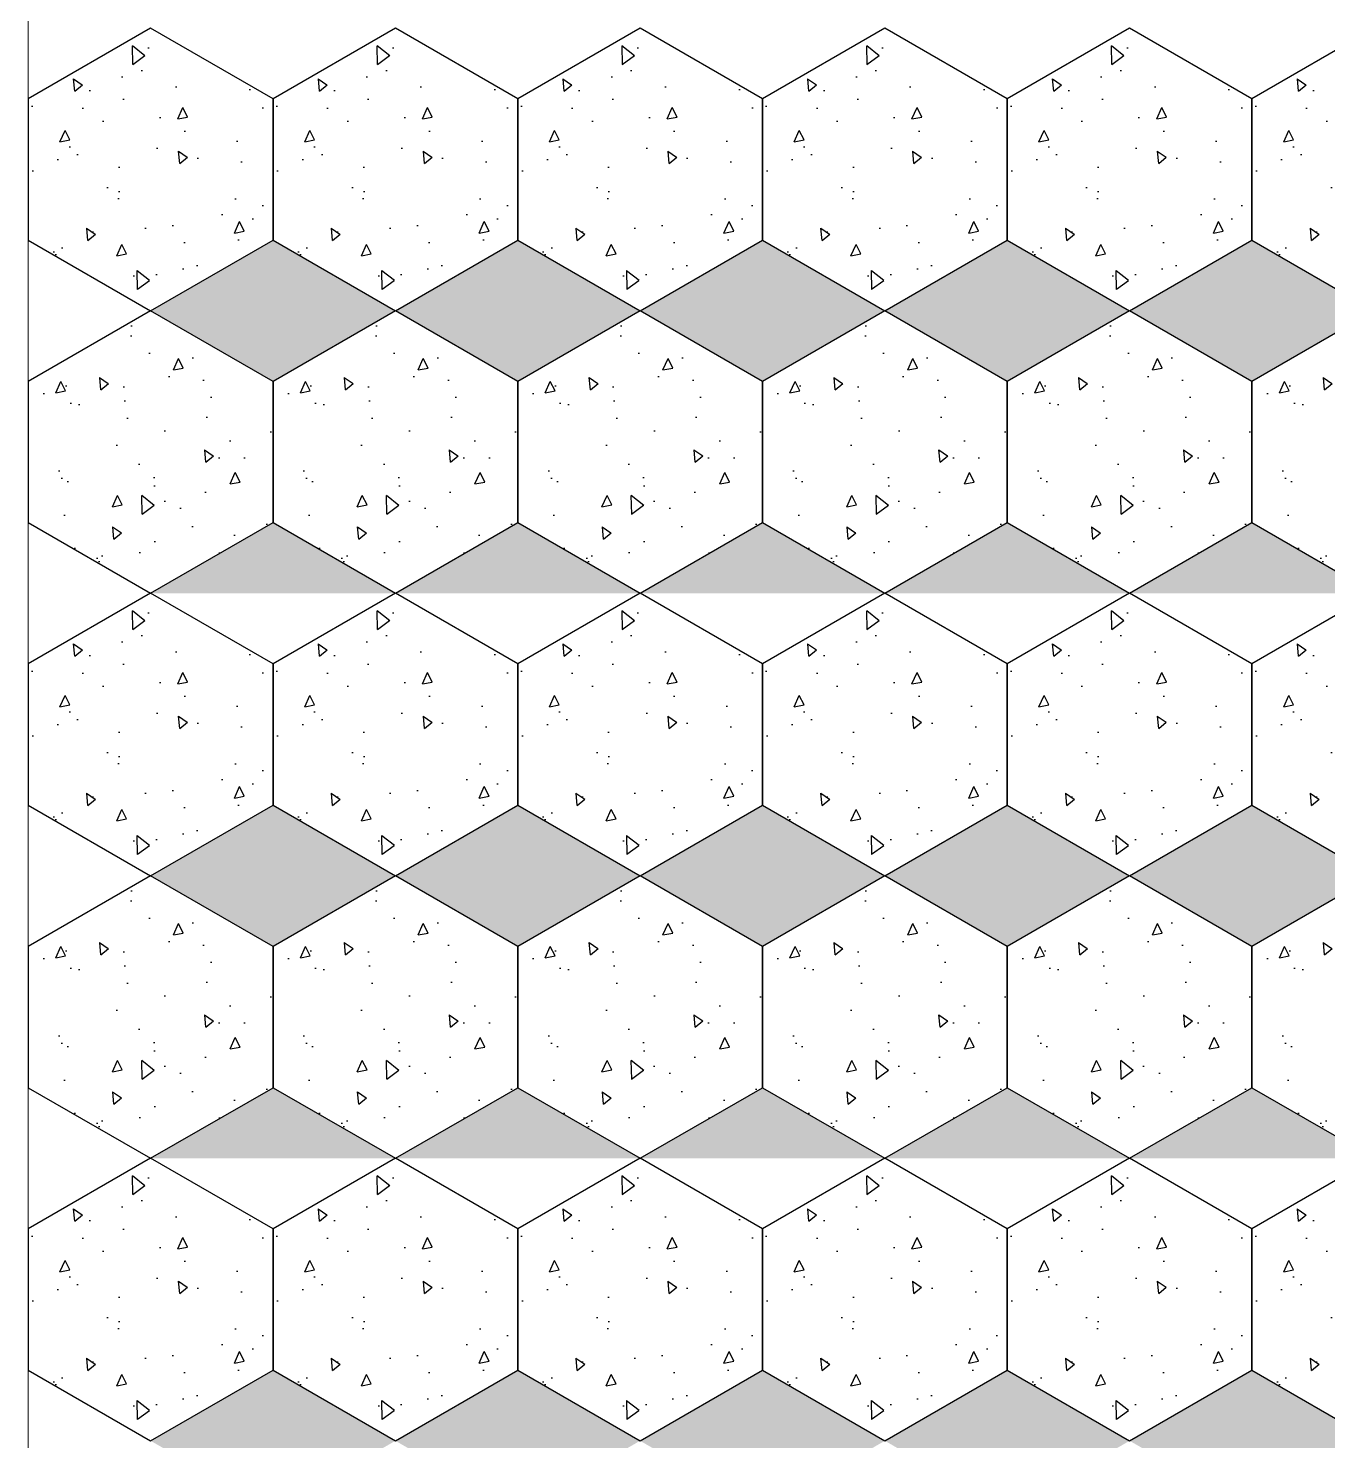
# Model space of a CAD drawing. Header units: millimetres. Extents: x 86441 to 190201, y 16532 to 98188.
# Drawn here: x 88098 to 89088, y 92026 to 93103 of the extents above; entities that cross this region are included whole.
import ezdxf

# ---------------------------------------------------------------- set-up
doc = ezdxf.new("R2010")
doc.units = ezdxf.units.MM
doc.header["$LTSCALE"] = 0.1

msp = doc.modelspace()

# ---------------------------------------------------------------- hatches: boundary and pattern name
at = {"true_color": 0xa19859, "transparency": 33554687}
h = msp.add_hatch(dxfattribs=at)
h.set_pattern_fill('AR-CONC', color=55, scale=0.5, angle=45)
h.set_pattern_definition([(95, (-186.57, 73824.57), (70.047325, 58.77669), [9.525, -104.775]), (40, (-186.57, 73824.57), (-80.00923, 55.08836), [7.62, -83.82029]), (145.45144, (-180.73, 73829.47), (-9.9619, 113.86505), [8.095, -89.04512]), (91.1842, (-204.53, 73842.53), (110.70512, 80.9767), [14.2875, -157.1625]), (141.63556, (-195.3, 73849.28), (-3.5433, 171.41338), [12.14251, -133.5678]), (36.18415, (-204.53, 73842.53), (-3.5433, 171.41338), [11.42998, -125.72987]), (66, (-191.06, 73847.024), (89.75999, 17.447575), [9.525, -104.775]), (11, (-191.06, 73847.02), (-43.26996, 86.9706), [7.62, -83.82]), (116.45145, (-183.58, 73848.48), (46.49003, 104.41817), [8.095, -89.04497]), (82.5, (-186.568, 73824.574), (-28.802735, 30.986707), [0, -82.804, 0, -85.09, 0, -84.1375]), (52.5, (-186.568, 73824.574), (-11.794864, 59.0435), [0, -48.514, 0, -80.899, 0, -32.0675]), (12.5, (-206.594, 73804.548), (49.963932, 45.913098), [0, -31.75, 0, -99.06, 0, -131.445]), (2.5, (-215.574, 73795.57), (43.381952, 61.361196), [0, -41.275, 0, -65.786, 0, -93.345])])
h.paths.add_polyline_path([(88097.6, 92726), (88190.9, 92672.1), (88284.2, 92726), (88284.2, 92833.7), (88190.9, 92887.6), (88097.6, 92833.7)])
h.paths.add_polyline_path([(88097.6, 92941.4), (88190.9, 92887.6), (88284.2, 92941.4), (88284.2, 93049.1), (88190.9, 93103), (88097.6, 93049.1)])
h = msp.add_hatch(dxfattribs=at)
h.set_pattern_fill('AR-CONC', color=55, scale=0.5, angle=45)
h.set_pattern_definition([(95, (0, 73824.57), (70.047325, 58.77669), [9.525, -104.775]), (40, (0, 73824.57), (-80.00923, 55.08836), [7.62, -83.82029]), (145.45144, (5.84, 73829.47), (-9.9619, 113.86505), [8.095, -89.04512]), (91.1842, (-17.96, 73842.53), (110.70512, 80.9767), [14.2875, -157.1625]), (141.63556, (-8.74, 73849.28), (-3.5433, 171.41338), [12.14251, -133.5678]), (36.18415, (-17.96, 73842.53), (-3.5433, 171.41338), [11.42998, -125.72987]), (66, (-4.49, 73847.024), (89.75999, 17.447575), [9.525, -104.775]), (11, (-4.49, 73847.02), (-43.26996, 86.9706), [7.62, -83.82]), (116.45145, (2.99, 73848.48), (46.49003, 104.41817), [8.095, -89.04497]), (82.5, (0, 73824.574), (-28.802735, 30.986707), [0, -82.804, 0, -85.09, 0, -84.1375]), (52.5, (0, 73824.574), (-11.794864, 59.0435), [0, -48.514, 0, -80.899, 0, -32.0675]), (12.5, (-20.026, 73804.548), (49.963932, 45.913098), [0, -31.75, 0, -99.06, 0, -131.445]), (2.5, (-29.006, 73795.57), (43.381952, 61.361196), [0, -41.275, 0, -65.786, 0, -93.345])])
h.paths.add_polyline_path([(88284.2, 92726), (88377.5, 92672.1), (88470.7, 92726), (88470.7, 92833.7), (88377.5, 92887.6), (88284.2, 92833.7)])
h.paths.add_polyline_path([(88377.5, 92887.6), (88470.7, 92941.4), (88470.7, 93049.1), (88377.5, 93103), (88284.2, 93049.1), (88284.2, 92941.4)])
h = msp.add_hatch(dxfattribs=at)
h.set_pattern_fill('AR-CONC', color=55, scale=0.5, angle=45)
h.set_pattern_definition([(95, (186.57, 73824.57), (70.047325, 58.77669), [9.525, -104.775]), (40, (186.57, 73824.57), (-80.00923, 55.08836), [7.62, -83.82029]), (145.45144, (192.405, 73829.47), (-9.9619, 113.86505), [8.095, -89.04512]), (91.1842, (168.61, 73842.53), (110.70512, 80.9767), [14.2875, -157.1625]), (141.63556, (177.83, 73849.28), (-3.5433, 171.41338), [12.14251, -133.5678]), (36.18415, (168.61, 73842.53), (-3.5433, 171.41338), [11.42998, -125.72987]), (66, (182.08, 73847.024), (89.75999, 17.447575), [9.525, -104.775]), (11, (182.08, 73847.02), (-43.26996, 86.9706), [7.62, -83.82]), (116.45145, (189.56, 73848.48), (46.49003, 104.41817), [8.095, -89.04497]), (82.5, (186.568, 73824.574), (-28.802735, 30.986707), [0, -82.804, 0, -85.09, 0, -84.1375]), (52.5, (186.568, 73824.574), (-11.794864, 59.0435), [0, -48.514, 0, -80.899, 0, -32.0675]), (12.5, (166.54, 73804.548), (49.963932, 45.913098), [0, -31.75, 0, -99.06, 0, -131.445]), (2.5, (157.56, 73795.57), (43.381952, 61.361196), [0, -41.275, 0, -65.786, 0, -93.345])])
h.paths.add_polyline_path([(88470.7, 92726), (88564, 92672.1), (88657.3, 92726), (88657.3, 92833.7), (88564, 92887.6), (88470.7, 92833.7)])
h.paths.add_polyline_path([(88470.7, 92941.4), (88564, 92887.6), (88657.3, 92941.4), (88657.3, 93049.1), (88564, 93103), (88470.7, 93049.1)])
h = msp.add_hatch(dxfattribs=at)
h.set_pattern_fill('AR-CONC', color=55, scale=0.5, angle=45)
h.set_pattern_definition([(95, (373.135, 73824.57), (70.047325, 58.77669), [9.525, -104.775]), (40, (373.135, 73824.57), (-80.00923, 55.08836), [7.62, -83.82029]), (145.45144, (378.97, 73829.47), (-9.9619, 113.86505), [8.095, -89.04512]), (91.1842, (355.17, 73842.53), (110.70512, 80.9767), [14.2875, -157.1625]), (141.63556, (364.4, 73849.28), (-3.5433, 171.41338), [12.14251, -133.5678]), (36.18415, (355.17, 73842.53), (-3.5433, 171.41338), [11.42998, -125.72987]), (66, (368.645, 73847.024), (89.75999, 17.447575), [9.525, -104.775]), (11, (368.645, 73847.02), (-43.26996, 86.9706), [7.62, -83.82]), (116.45145, (376.125, 73848.48), (46.49003, 104.41817), [8.095, -89.04497]), (82.5, (373.135, 73824.574), (-28.802735, 30.986707), [0, -82.804, 0, -85.09, 0, -84.1375]), (52.5, (373.135, 73824.574), (-11.794864, 59.0435), [0, -48.514, 0, -80.899, 0, -32.0675]), (12.5, (353.11, 73804.548), (49.963932, 45.913098), [0, -31.75, 0, -99.06, 0, -131.445]), (2.5, (344.13, 73795.57), (43.381952, 61.361196), [0, -41.275, 0, -65.786, 0, -93.345])])
h.paths.add_polyline_path([(88657.3, 92726), (88750.6, 92672.1), (88843.9, 92726), (88843.9, 92833.7), (88750.6, 92887.6), (88657.3, 92833.7)])
h.paths.add_polyline_path([(88750.6, 92887.6), (88843.9, 92941.4), (88843.9, 93049.1), (88750.6, 93103), (88657.3, 93049.1), (88657.3, 92941.4)])
h = msp.add_hatch(dxfattribs=at)
h.set_pattern_fill('AR-CONC', color=55, scale=0.5, angle=45)
h.set_pattern_definition([(95, (559.7, 73824.57), (70.047325, 58.77669), [9.525, -104.775]), (40, (559.7, 73824.57), (-80.00923, 55.08836), [7.62, -83.82029]), (145.45144, (565.54, 73829.47), (-9.9619, 113.86505), [8.095, -89.04512]), (91.1842, (541.74, 73842.53), (110.70512, 80.9767), [14.2875, -157.1625]), (141.63556, (550.97, 73849.28), (-3.5433, 171.41338), [12.14251, -133.5678]), (36.18415, (541.74, 73842.53), (-3.5433, 171.41338), [11.42998, -125.72987]), (66, (555.21, 73847.024), (89.75999, 17.447575), [9.525, -104.775]), (11, (555.21, 73847.02), (-43.26996, 86.9706), [7.62, -83.82]), (116.45145, (562.69, 73848.48), (46.49003, 104.41817), [8.095, -89.04497]), (82.5, (559.703, 73824.574), (-28.802735, 30.986707), [0, -82.804, 0, -85.09, 0, -84.1375]), (52.5, (559.703, 73824.574), (-11.794864, 59.0435), [0, -48.514, 0, -80.899, 0, -32.0675]), (12.5, (539.677, 73804.548), (49.963932, 45.913098), [0, -31.75, 0, -99.06, 0, -131.445]), (2.5, (530.696, 73795.57), (43.381952, 61.361196), [0, -41.275, 0, -65.786, 0, -93.345])])
h.paths.add_polyline_path([(88843.9, 92726), (88937.2, 92672.1), (89030.4, 92726), (89030.4, 92833.7), (88937.2, 92887.6), (88843.9, 92833.7)])
h.paths.add_polyline_path([(88843.9, 92941.4), (88937.2, 92887.6), (89030.4, 92941.4), (89030.4, 93049.1), (88937.2, 93103), (88843.9, 93049.1)])
h = msp.add_hatch(dxfattribs=at)
h.set_pattern_fill('AR-CONC', color=55, scale=0.5, angle=45)
h.set_pattern_definition([(95, (746.27, 73824.57), (70.047325, 58.77669), [9.525, -104.775]), (40, (746.27, 73824.57), (-80.00923, 55.08836), [7.62, -83.82029]), (145.45144, (752.11, 73829.47), (-9.9619, 113.86505), [8.095, -89.04512]), (91.1842, (728.31, 73842.53), (110.70512, 80.9767), [14.2875, -157.1625]), (141.63556, (737.54, 73849.28), (-3.5433, 171.41338), [12.14251, -133.5678]), (36.18415, (728.31, 73842.53), (-3.5433, 171.41338), [11.42998, -125.72987]), (66, (741.78, 73847.024), (89.75999, 17.447575), [9.525, -104.775]), (11, (741.78, 73847.02), (-43.26996, 86.9706), [7.62, -83.82]), (116.45145, (749.26, 73848.48), (46.49003, 104.41817), [8.095, -89.04497]), (82.5, (746.27, 73824.574), (-28.802735, 30.986707), [0, -82.804, 0, -85.09, 0, -84.1375]), (52.5, (746.27, 73824.574), (-11.794864, 59.0435), [0, -48.514, 0, -80.899, 0, -32.0675]), (12.5, (726.244, 73804.548), (49.963932, 45.913098), [0, -31.75, 0, -99.06, 0, -131.445]), (2.5, (717.264, 73795.57), (43.381952, 61.361196), [0, -41.275, 0, -65.786, 0, -93.345])])
h.paths.add_polyline_path([(89030.4, 92726), (89123.7, 92672.1), (89217, 92726), (89217, 92833.7), (89123.7, 92887.6), (89030.4, 92833.7)])
h.paths.add_polyline_path([(89123.7, 92887.6), (89217, 92941.4), (89217, 93049.1), (89123.7, 93103), (89030.4, 93049.1), (89030.4, 92941.4)])
at = {"true_color": 0xffffff, "transparency": 33554687}
h = msp.add_hatch(color=7, dxfattribs=at)
h.dxf.hatch_style = 1
h.set_gradient(color1=(114, 89, 52), color2=(161, 152, 89))
h.paths.add_polyline_path([(88284.2, 92941.4), (88190.9, 92887.6), (88284.2, 92833.7), (88377.5, 92887.6)])
h.paths.add_polyline_path([(88284.2, 92726), (88190.9, 92672.1), (88377.5, 92672.1)])
h = msp.add_hatch(color=7, dxfattribs=at)
h.dxf.hatch_style = 1
h.set_gradient(color1=(114, 89, 52), color2=(161, 152, 89))
h.paths.add_polyline_path([(88564, 92887.6), (88470.7, 92941.4), (88377.5, 92887.6), (88470.7, 92833.7)])
h.paths.add_polyline_path([(88470.7, 92726), (88377.5, 92672.1), (88564, 92672.1)])
h = msp.add_hatch(color=7, dxfattribs=at)
h.dxf.hatch_style = 1
h.set_gradient(color1=(114, 89, 52), color2=(161, 152, 89))
h.paths.add_polyline_path([(88657.3, 92941.4), (88564, 92887.6), (88657.3, 92833.7), (88750.6, 92887.6)])
h.paths.add_polyline_path([(88657.3, 92726), (88564, 92672.1), (88750.6, 92672.1)])
h = msp.add_hatch(color=7, dxfattribs=at)
h.dxf.hatch_style = 1
h.set_gradient(color1=(114, 89, 52), color2=(161, 152, 89))
h.paths.add_polyline_path([(88937.2, 92887.6), (88843.9, 92941.4), (88750.6, 92887.6), (88843.9, 92833.7)])
h.paths.add_polyline_path([(88843.9, 92726), (88750.6, 92672.1), (88937.2, 92672.1)])
h = msp.add_hatch(color=7, dxfattribs=at)
h.dxf.hatch_style = 1
h.set_gradient(color1=(114, 89, 52), color2=(161, 152, 89))
h.paths.add_polyline_path([(89030.4, 92941.4), (88937.2, 92887.6), (89030.4, 92833.7), (89123.7, 92887.6)])
h.paths.add_polyline_path([(89030.4, 92726), (88937.2, 92672.1), (89123.7, 92672.1)])
at = {"true_color": 0xa19859, "transparency": 33554687}
h = msp.add_hatch(dxfattribs=at)
h.set_pattern_fill('AR-CONC', color=55, scale=0.5, angle=45)
h.set_pattern_definition([(95, (-186.57, 73393.714), (70.047325, 58.77669), [9.525, -104.775]), (40, (-186.57, 73393.71), (-80.00923, 55.08836), [7.62, -83.82029]), (145.45144, (-180.73, 73398.61), (-9.9619, 113.86505), [8.095, -89.04512]), (91.1842, (-204.53, 73411.67), (110.70512, 80.9767), [14.2875, -157.1625]), (141.63556, (-195.3, 73418.42), (-3.5433, 171.41338), [12.14251, -133.5678]), (36.18415, (-204.53, 73411.67), (-3.5433, 171.41338), [11.42998, -125.72987]), (66, (-191.06, 73416.165), (89.75999, 17.447575), [9.525, -104.775]), (11, (-191.06, 73416.165), (-43.26996, 86.9706), [7.62, -83.82]), (116.45145, (-183.58, 73417.62), (46.49003, 104.41817), [8.095, -89.04497]), (82.5, (-186.568, 73393.714), (-28.802735, 30.986707), [0, -82.804, 0, -85.09, 0, -84.1375]), (52.5, (-186.568, 73393.714), (-11.794864, 59.0435), [0, -48.514, 0, -80.899, 0, -32.0675]), (12.5, (-206.594, 73373.69), (49.963932, 45.913098), [0, -31.75, 0, -99.06, 0, -131.445]), (2.5, (-215.574, 73364.71), (43.381952, 61.361196), [0, -41.275, 0, -65.786, 0, -93.345])])
h.paths.add_polyline_path([(88097.6, 92295.1), (88190.9, 92241.3), (88284.2, 92295.1), (88284.2, 92402.8), (88190.9, 92456.7), (88097.6, 92402.8)])
h.paths.add_polyline_path([(88097.6, 92510.6), (88190.9, 92456.7), (88284.2, 92510.6), (88284.2, 92618.3), (88190.9, 92672.1), (88097.6, 92618.3)])
h = msp.add_hatch(dxfattribs=at)
h.set_pattern_fill('AR-CONC', color=55, scale=0.5, angle=45)
h.set_pattern_definition([(95, (0, 73393.714), (70.047325, 58.77669), [9.525, -104.775]), (40, (0, 73393.71), (-80.00923, 55.08836), [7.62, -83.82029]), (145.45144, (5.84, 73398.61), (-9.9619, 113.86505), [8.095, -89.04512]), (91.1842, (-17.96, 73411.67), (110.70512, 80.9767), [14.2875, -157.1625]), (141.63556, (-8.74, 73418.42), (-3.5433, 171.41338), [12.14251, -133.5678]), (36.18415, (-17.96, 73411.67), (-3.5433, 171.41338), [11.42998, -125.72987]), (66, (-4.49, 73416.165), (89.75999, 17.447575), [9.525, -104.775]), (11, (-4.49, 73416.165), (-43.26996, 86.9706), [7.62, -83.82]), (116.45145, (2.99, 73417.62), (46.49003, 104.41817), [8.095, -89.04497]), (82.5, (0, 73393.714), (-28.802735, 30.986707), [0, -82.804, 0, -85.09, 0, -84.1375]), (52.5, (0, 73393.714), (-11.794864, 59.0435), [0, -48.514, 0, -80.899, 0, -32.0675]), (12.5, (-20.026, 73373.69), (49.963932, 45.913098), [0, -31.75, 0, -99.06, 0, -131.445]), (2.5, (-29.006, 73364.71), (43.381952, 61.361196), [0, -41.275, 0, -65.786, 0, -93.345])])
h.paths.add_polyline_path([(88284.2, 92295.1), (88377.5, 92241.3), (88470.7, 92295.1), (88470.7, 92402.8), (88377.5, 92456.7), (88284.2, 92402.8)])
h.paths.add_polyline_path([(88284.2, 92510.6), (88377.5, 92456.7), (88470.7, 92510.6), (88470.7, 92618.3), (88377.5, 92672.1), (88284.2, 92618.3)])
h = msp.add_hatch(dxfattribs=at)
h.set_pattern_fill('AR-CONC', color=55, scale=0.5, angle=45)
h.set_pattern_definition([(95, (186.57, 73393.714), (70.047325, 58.77669), [9.525, -104.775]), (40, (186.57, 73393.71), (-80.00923, 55.08836), [7.62, -83.82029]), (145.45144, (192.405, 73398.61), (-9.9619, 113.86505), [8.095, -89.04512]), (91.1842, (168.61, 73411.67), (110.70512, 80.9767), [14.2875, -157.1625]), (141.63556, (177.83, 73418.42), (-3.5433, 171.41338), [12.14251, -133.5678]), (36.18415, (168.61, 73411.67), (-3.5433, 171.41338), [11.42998, -125.72987]), (66, (182.08, 73416.165), (89.75999, 17.447575), [9.525, -104.775]), (11, (182.08, 73416.165), (-43.26996, 86.9706), [7.62, -83.82]), (116.45145, (189.56, 73417.62), (46.49003, 104.41817), [8.095, -89.04497]), (82.5, (186.568, 73393.714), (-28.802735, 30.986707), [0, -82.804, 0, -85.09, 0, -84.1375]), (52.5, (186.568, 73393.714), (-11.794864, 59.0435), [0, -48.514, 0, -80.899, 0, -32.0675]), (12.5, (166.54, 73373.69), (49.963932, 45.913098), [0, -31.75, 0, -99.06, 0, -131.445]), (2.5, (157.56, 73364.71), (43.381952, 61.361196), [0, -41.275, 0, -65.786, 0, -93.345])])
h.paths.add_polyline_path([(88470.7, 92295.1), (88564, 92241.3), (88657.3, 92295.1), (88657.3, 92402.8), (88564, 92456.7), (88470.7, 92402.8)])
h.paths.add_polyline_path([(88470.7, 92510.6), (88564, 92456.7), (88657.3, 92510.6), (88657.3, 92618.3), (88564, 92672.1), (88470.7, 92618.3)])
h = msp.add_hatch(dxfattribs=at)
h.set_pattern_fill('AR-CONC', color=55, scale=0.5, angle=45)
h.set_pattern_definition([(95, (373.135, 73393.714), (70.047325, 58.77669), [9.525, -104.775]), (40, (373.135, 73393.71), (-80.00923, 55.08836), [7.62, -83.82029]), (145.45144, (378.97, 73398.61), (-9.9619, 113.86505), [8.095, -89.04512]), (91.1842, (355.17, 73411.67), (110.70512, 80.9767), [14.2875, -157.1625]), (141.63556, (364.4, 73418.42), (-3.5433, 171.41338), [12.14251, -133.5678]), (36.18415, (355.17, 73411.67), (-3.5433, 171.41338), [11.42998, -125.72987]), (66, (368.645, 73416.165), (89.75999, 17.447575), [9.525, -104.775]), (11, (368.645, 73416.165), (-43.26996, 86.9706), [7.62, -83.82]), (116.45145, (376.125, 73417.62), (46.49003, 104.41817), [8.095, -89.04497]), (82.5, (373.135, 73393.714), (-28.802735, 30.986707), [0, -82.804, 0, -85.09, 0, -84.1375]), (52.5, (373.135, 73393.714), (-11.794864, 59.0435), [0, -48.514, 0, -80.899, 0, -32.0675]), (12.5, (353.11, 73373.69), (49.963932, 45.913098), [0, -31.75, 0, -99.06, 0, -131.445]), (2.5, (344.13, 73364.71), (43.381952, 61.361196), [0, -41.275, 0, -65.786, 0, -93.345])])
h.paths.add_polyline_path([(88657.3, 92295.1), (88750.6, 92241.3), (88843.9, 92295.1), (88843.9, 92402.8), (88750.6, 92456.7), (88657.3, 92402.8)])
h.paths.add_polyline_path([(88657.3, 92510.6), (88750.6, 92456.7), (88843.9, 92510.6), (88843.9, 92618.3), (88750.6, 92672.1), (88657.3, 92618.3)])
h = msp.add_hatch(dxfattribs=at)
h.set_pattern_fill('AR-CONC', color=55, scale=0.5, angle=45)
h.set_pattern_definition([(95, (559.7, 73393.714), (70.047325, 58.77669), [9.525, -104.775]), (40, (559.7, 73393.71), (-80.00923, 55.08836), [7.62, -83.82029]), (145.45144, (565.54, 73398.61), (-9.9619, 113.86505), [8.095, -89.04512]), (91.1842, (541.74, 73411.67), (110.70512, 80.9767), [14.2875, -157.1625]), (141.63556, (550.97, 73418.42), (-3.5433, 171.41338), [12.14251, -133.5678]), (36.18415, (541.74, 73411.67), (-3.5433, 171.41338), [11.42998, -125.72987]), (66, (555.21, 73416.165), (89.75999, 17.447575), [9.525, -104.775]), (11, (555.21, 73416.165), (-43.26996, 86.9706), [7.62, -83.82]), (116.45145, (562.69, 73417.62), (46.49003, 104.41817), [8.095, -89.04497]), (82.5, (559.703, 73393.714), (-28.802735, 30.986707), [0, -82.804, 0, -85.09, 0, -84.1375]), (52.5, (559.703, 73393.714), (-11.794864, 59.0435), [0, -48.514, 0, -80.899, 0, -32.0675]), (12.5, (539.677, 73373.69), (49.963932, 45.913098), [0, -31.75, 0, -99.06, 0, -131.445]), (2.5, (530.696, 73364.71), (43.381952, 61.361196), [0, -41.275, 0, -65.786, 0, -93.345])])
h.paths.add_polyline_path([(88843.9, 92295.1), (88937.2, 92241.3), (89030.4, 92295.1), (89030.4, 92402.8), (88937.2, 92456.7), (88843.9, 92402.8)])
h.paths.add_polyline_path([(88843.9, 92510.6), (88937.2, 92456.7), (89030.4, 92510.6), (89030.4, 92618.3), (88937.2, 92672.1), (88843.9, 92618.3)])
h = msp.add_hatch(dxfattribs=at)
h.set_pattern_fill('AR-CONC', color=55, scale=0.5, angle=45)
h.set_pattern_definition([(95, (746.27, 73393.714), (70.047325, 58.77669), [9.525, -104.775]), (40, (746.27, 73393.71), (-80.00923, 55.08836), [7.62, -83.82029]), (145.45144, (752.11, 73398.61), (-9.9619, 113.86505), [8.095, -89.04512]), (91.1842, (728.31, 73411.67), (110.70512, 80.9767), [14.2875, -157.1625]), (141.63556, (737.54, 73418.42), (-3.5433, 171.41338), [12.14251, -133.5678]), (36.18415, (728.31, 73411.67), (-3.5433, 171.41338), [11.42998, -125.72987]), (66, (741.78, 73416.165), (89.75999, 17.447575), [9.525, -104.775]), (11, (741.78, 73416.165), (-43.26996, 86.9706), [7.62, -83.82]), (116.45145, (749.26, 73417.62), (46.49003, 104.41817), [8.095, -89.04497]), (82.5, (746.27, 73393.714), (-28.802735, 30.986707), [0, -82.804, 0, -85.09, 0, -84.1375]), (52.5, (746.27, 73393.714), (-11.794864, 59.0435), [0, -48.514, 0, -80.899, 0, -32.0675]), (12.5, (726.244, 73373.69), (49.963932, 45.913098), [0, -31.75, 0, -99.06, 0, -131.445]), (2.5, (717.264, 73364.71), (43.381952, 61.361196), [0, -41.275, 0, -65.786, 0, -93.345])])
h.paths.add_polyline_path([(89030.4, 92295.1), (89123.7, 92241.3), (89217, 92295.1), (89217, 92402.8), (89123.7, 92456.7), (89030.4, 92402.8)])
h.paths.add_polyline_path([(89030.4, 92510.6), (89123.7, 92456.7), (89217, 92510.6), (89217, 92618.3), (89123.7, 92672.1), (89030.4, 92618.3)])
at = {"true_color": 0xffffff, "transparency": 33554687}
h = msp.add_hatch(color=7, dxfattribs=at)
h.dxf.hatch_style = 1
h.set_gradient(color1=(114, 89, 52), color2=(161, 152, 89))
h.paths.add_polyline_path([(88284.2, 92510.6), (88190.9, 92456.7), (88284.2, 92402.8), (88377.5, 92456.7)])
h.paths.add_polyline_path([(88284.2, 92295.1), (88190.9, 92241.3), (88377.5, 92241.3)])
h = msp.add_hatch(color=7, dxfattribs=at)
h.dxf.hatch_style = 1
h.set_gradient(color1=(114, 89, 52), color2=(161, 152, 89))
h.paths.add_polyline_path([(88564, 92456.7), (88470.7, 92510.6), (88377.5, 92456.7), (88470.7, 92402.8)])
h.paths.add_polyline_path([(88470.7, 92295.1), (88377.5, 92241.3), (88564, 92241.3)])
h = msp.add_hatch(color=7, dxfattribs=at)
h.dxf.hatch_style = 1
h.set_gradient(color1=(114, 89, 52), color2=(161, 152, 89))
h.paths.add_polyline_path([(88657.3, 92510.6), (88564, 92456.7), (88657.3, 92402.8), (88750.6, 92456.7)])
h.paths.add_polyline_path([(88657.3, 92295.1), (88564, 92241.3), (88750.6, 92241.3)])
h = msp.add_hatch(color=7, dxfattribs=at)
h.dxf.hatch_style = 1
h.set_gradient(color1=(114, 89, 52), color2=(161, 152, 89))
h.paths.add_polyline_path([(88937.2, 92456.7), (88843.9, 92510.6), (88750.6, 92456.7), (88843.9, 92402.8)])
h.paths.add_polyline_path([(88843.9, 92295.1), (88750.6, 92241.3), (88937.2, 92241.3)])
h = msp.add_hatch(color=7, dxfattribs=at)
h.dxf.hatch_style = 1
h.set_gradient(color1=(114, 89, 52), color2=(161, 152, 89))
h.paths.add_polyline_path([(89030.4, 92510.6), (88937.2, 92456.7), (89030.4, 92402.8), (89123.7, 92456.7)])
h.paths.add_polyline_path([(89030.4, 92295.1), (88937.2, 92241.3), (89123.7, 92241.3)])
at = {"true_color": 0xa19859, "transparency": 33554687}
h = msp.add_hatch(dxfattribs=at)
h.set_pattern_fill('AR-CONC', color=55, scale=0.5, angle=45)
h.set_pattern_definition([(95, (-186.57, 72962.855), (70.047325, 58.77669), [9.525, -104.775]), (40, (-186.57, 72962.855), (-80.00923, 55.08836), [7.62, -83.82029]), (145.45144, (-180.73, 72967.75), (-9.9619, 113.86505), [8.095, -89.04512]), (91.1842, (-204.53, 72980.82), (110.70512, 80.9767), [14.2875, -157.1625]), (141.63556, (-195.3, 72987.56), (-3.5433, 171.41338), [12.14251, -133.5678]), (36.18415, (-204.53, 72980.82), (-3.5433, 171.41338), [11.42998, -125.72987]), (66, (-191.06, 72985.306), (89.75999, 17.447575), [9.525, -104.775]), (11, (-191.06, 72985.31), (-43.26996, 86.9706), [7.62, -83.82]), (116.45145, (-183.58, 72986.76), (46.49003, 104.41817), [8.095, -89.04497]), (82.5, (-186.568, 72962.855), (-28.802735, 30.986707), [0, -82.804, 0, -85.09, 0, -84.1375]), (52.5, (-186.568, 72962.855), (-11.794864, 59.0435), [0, -48.514, 0, -80.899, 0, -32.0675]), (12.5, (-206.594, 72942.83), (49.963932, 45.913098), [0, -31.75, 0, -99.06, 0, -131.445]), (2.5, (-215.574, 72933.85), (43.381952, 61.361196), [0, -41.275, 0, -65.786, 0, -93.345])])
h.paths.add_polyline_path([(88097.6, 91864.3), (88190.9, 91810.4), (88284.2, 91864.3), (88284.2, 91972), (88190.9, 92025.8), (88097.6, 91972)])
h.paths.add_polyline_path([(88097.6, 92079.7), (88190.9, 92025.8), (88284.2, 92079.7), (88284.2, 92187.4), (88190.9, 92241.3), (88097.6, 92187.4)])
h = msp.add_hatch(dxfattribs=at)
h.set_pattern_fill('AR-CONC', color=55, scale=0.5, angle=45)
h.set_pattern_definition([(95, (0, 72962.855), (70.047325, 58.77669), [9.525, -104.775]), (40, (0, 72962.855), (-80.00923, 55.08836), [7.62, -83.82029]), (145.45144, (5.84, 72967.75), (-9.9619, 113.86505), [8.095, -89.04512]), (91.1842, (-17.96, 72980.82), (110.70512, 80.9767), [14.2875, -157.1625]), (141.63556, (-8.74, 72987.56), (-3.5433, 171.41338), [12.14251, -133.5678]), (36.18415, (-17.96, 72980.82), (-3.5433, 171.41338), [11.42998, -125.72987]), (66, (-4.49, 72985.306), (89.75999, 17.447575), [9.525, -104.775]), (11, (-4.49, 72985.31), (-43.26996, 86.9706), [7.62, -83.82]), (116.45145, (2.99, 72986.76), (46.49003, 104.41817), [8.095, -89.04497]), (82.5, (0, 72962.855), (-28.802735, 30.986707), [0, -82.804, 0, -85.09, 0, -84.1375]), (52.5, (0, 72962.855), (-11.794864, 59.0435), [0, -48.514, 0, -80.899, 0, -32.0675]), (12.5, (-20.026, 72942.83), (49.963932, 45.913098), [0, -31.75, 0, -99.06, 0, -131.445]), (2.5, (-29.006, 72933.85), (43.381952, 61.361196), [0, -41.275, 0, -65.786, 0, -93.345])])
h.paths.add_polyline_path([(88284.2, 91864.3), (88377.5, 91810.4), (88470.7, 91864.3), (88470.7, 91972), (88377.5, 92025.8), (88284.2, 91972)])
h.paths.add_polyline_path([(88284.2, 92079.7), (88377.5, 92025.8), (88470.7, 92079.7), (88470.7, 92187.4), (88377.5, 92241.3), (88284.2, 92187.4)])
h = msp.add_hatch(dxfattribs=at)
h.set_pattern_fill('AR-CONC', color=55, scale=0.5, angle=45)
h.set_pattern_definition([(95, (186.57, 72962.855), (70.047325, 58.77669), [9.525, -104.775]), (40, (186.57, 72962.855), (-80.00923, 55.08836), [7.62, -83.82029]), (145.45144, (192.405, 72967.75), (-9.9619, 113.86505), [8.095, -89.04512]), (91.1842, (168.61, 72980.82), (110.70512, 80.9767), [14.2875, -157.1625]), (141.63556, (177.83, 72987.56), (-3.5433, 171.41338), [12.14251, -133.5678]), (36.18415, (168.61, 72980.82), (-3.5433, 171.41338), [11.42998, -125.72987]), (66, (182.08, 72985.306), (89.75999, 17.447575), [9.525, -104.775]), (11, (182.08, 72985.31), (-43.26996, 86.9706), [7.62, -83.82]), (116.45145, (189.56, 72986.76), (46.49003, 104.41817), [8.095, -89.04497]), (82.5, (186.568, 72962.855), (-28.802735, 30.986707), [0, -82.804, 0, -85.09, 0, -84.1375]), (52.5, (186.568, 72962.855), (-11.794864, 59.0435), [0, -48.514, 0, -80.899, 0, -32.0675]), (12.5, (166.54, 72942.83), (49.963932, 45.913098), [0, -31.75, 0, -99.06, 0, -131.445]), (2.5, (157.56, 72933.85), (43.381952, 61.361196), [0, -41.275, 0, -65.786, 0, -93.345])])
h.paths.add_polyline_path([(88470.7, 91864.3), (88564, 91810.4), (88657.3, 91864.3), (88657.3, 91972), (88564, 92025.8), (88470.7, 91972)])
h.paths.add_polyline_path([(88470.7, 92079.7), (88564, 92025.8), (88657.3, 92079.7), (88657.3, 92187.4), (88564, 92241.3), (88470.7, 92187.4)])
h = msp.add_hatch(dxfattribs=at)
h.set_pattern_fill('AR-CONC', color=55, scale=0.5, angle=45)
h.set_pattern_definition([(95, (373.135, 72962.855), (70.047325, 58.77669), [9.525, -104.775]), (40, (373.135, 72962.855), (-80.00923, 55.08836), [7.62, -83.82029]), (145.45144, (378.97, 72967.75), (-9.9619, 113.86505), [8.095, -89.04512]), (91.1842, (355.17, 72980.82), (110.70512, 80.9767), [14.2875, -157.1625]), (141.63556, (364.4, 72987.56), (-3.5433, 171.41338), [12.14251, -133.5678]), (36.18415, (355.17, 72980.82), (-3.5433, 171.41338), [11.42998, -125.72987]), (66, (368.645, 72985.306), (89.75999, 17.447575), [9.525, -104.775]), (11, (368.645, 72985.31), (-43.26996, 86.9706), [7.62, -83.82]), (116.45145, (376.125, 72986.76), (46.49003, 104.41817), [8.095, -89.04497]), (82.5, (373.135, 72962.855), (-28.802735, 30.986707), [0, -82.804, 0, -85.09, 0, -84.1375]), (52.5, (373.135, 72962.855), (-11.794864, 59.0435), [0, -48.514, 0, -80.899, 0, -32.0675]), (12.5, (353.11, 72942.83), (49.963932, 45.913098), [0, -31.75, 0, -99.06, 0, -131.445]), (2.5, (344.13, 72933.85), (43.381952, 61.361196), [0, -41.275, 0, -65.786, 0, -93.345])])
h.paths.add_polyline_path([(88657.3, 91864.3), (88750.6, 91810.4), (88843.9, 91864.3), (88843.9, 91972), (88750.6, 92025.8), (88657.3, 91972)])
h.paths.add_polyline_path([(88657.3, 92079.7), (88750.6, 92025.8), (88843.9, 92079.7), (88843.9, 92187.4), (88750.6, 92241.3), (88657.3, 92187.4)])
h = msp.add_hatch(dxfattribs=at)
h.set_pattern_fill('AR-CONC', color=55, scale=0.5, angle=45)
h.set_pattern_definition([(95, (559.7, 72962.855), (70.047325, 58.77669), [9.525, -104.775]), (40, (559.7, 72962.855), (-80.00923, 55.08836), [7.62, -83.82029]), (145.45144, (565.54, 72967.75), (-9.9619, 113.86505), [8.095, -89.04512]), (91.1842, (541.74, 72980.82), (110.70512, 80.9767), [14.2875, -157.1625]), (141.63556, (550.97, 72987.56), (-3.5433, 171.41338), [12.14251, -133.5678]), (36.18415, (541.74, 72980.82), (-3.5433, 171.41338), [11.42998, -125.72987]), (66, (555.21, 72985.306), (89.75999, 17.447575), [9.525, -104.775]), (11, (555.21, 72985.31), (-43.26996, 86.9706), [7.62, -83.82]), (116.45145, (562.69, 72986.76), (46.49003, 104.41817), [8.095, -89.04497]), (82.5, (559.703, 72962.855), (-28.802735, 30.986707), [0, -82.804, 0, -85.09, 0, -84.1375]), (52.5, (559.703, 72962.855), (-11.794864, 59.0435), [0, -48.514, 0, -80.899, 0, -32.0675]), (12.5, (539.677, 72942.83), (49.963932, 45.913098), [0, -31.75, 0, -99.06, 0, -131.445]), (2.5, (530.696, 72933.85), (43.381952, 61.361196), [0, -41.275, 0, -65.786, 0, -93.345])])
h.paths.add_polyline_path([(88843.9, 91864.3), (88937.2, 91810.4), (89030.4, 91864.3), (89030.4, 91972), (88937.2, 92025.8), (88843.9, 91972)])
h.paths.add_polyline_path([(88843.9, 92079.7), (88937.2, 92025.8), (89030.4, 92079.7), (89030.4, 92187.4), (88937.2, 92241.3), (88843.9, 92187.4)])
h = msp.add_hatch(dxfattribs=at)
h.set_pattern_fill('AR-CONC', color=55, scale=0.5, angle=45)
h.set_pattern_definition([(95, (746.27, 72962.855), (70.047325, 58.77669), [9.525, -104.775]), (40, (746.27, 72962.855), (-80.00923, 55.08836), [7.62, -83.82029]), (145.45144, (752.11, 72967.75), (-9.9619, 113.86505), [8.095, -89.04512]), (91.1842, (728.31, 72980.82), (110.70512, 80.9767), [14.2875, -157.1625]), (141.63556, (737.54, 72987.56), (-3.5433, 171.41338), [12.14251, -133.5678]), (36.18415, (728.31, 72980.82), (-3.5433, 171.41338), [11.42998, -125.72987]), (66, (741.78, 72985.306), (89.75999, 17.447575), [9.525, -104.775]), (11, (741.78, 72985.31), (-43.26996, 86.9706), [7.62, -83.82]), (116.45145, (749.26, 72986.76), (46.49003, 104.41817), [8.095, -89.04497]), (82.5, (746.27, 72962.855), (-28.802735, 30.986707), [0, -82.804, 0, -85.09, 0, -84.1375]), (52.5, (746.27, 72962.855), (-11.794864, 59.0435), [0, -48.514, 0, -80.899, 0, -32.0675]), (12.5, (726.244, 72942.83), (49.963932, 45.913098), [0, -31.75, 0, -99.06, 0, -131.445]), (2.5, (717.264, 72933.85), (43.381952, 61.361196), [0, -41.275, 0, -65.786, 0, -93.345])])
h.paths.add_polyline_path([(89030.4, 91864.3), (89123.7, 91810.4), (89217, 91864.3), (89217, 91972), (89123.7, 92025.8), (89030.4, 91972)])
h.paths.add_polyline_path([(89030.4, 92079.7), (89123.7, 92025.8), (89217, 92079.7), (89217, 92187.4), (89123.7, 92241.3), (89030.4, 92187.4)])
at = {"true_color": 0xffffff, "transparency": 33554687}
h = msp.add_hatch(color=7, dxfattribs=at)
h.dxf.hatch_style = 1
h.set_gradient(color1=(114, 89, 52), color2=(161, 152, 89))
h.paths.add_polyline_path([(88284.2, 92079.7), (88190.9, 92025.8), (88284.2, 91972), (88377.5, 92025.8)])
h.paths.add_polyline_path([(88284.2, 91864.3), (88190.9, 91810.4), (88377.5, 91810.4)])
h = msp.add_hatch(color=7, dxfattribs=at)
h.dxf.hatch_style = 1
h.set_gradient(color1=(114, 89, 52), color2=(161, 152, 89))
h.paths.add_polyline_path([(88564, 92025.8), (88470.7, 92079.7), (88377.5, 92025.8), (88470.7, 91972)])
h.paths.add_polyline_path([(88470.7, 91864.3), (88377.5, 91810.4), (88564, 91810.4)])
h = msp.add_hatch(color=7, dxfattribs=at)
h.dxf.hatch_style = 1
h.set_gradient(color1=(114, 89, 52), color2=(161, 152, 89))
h.paths.add_polyline_path([(88657.3, 92079.7), (88564, 92025.8), (88657.3, 91972), (88750.6, 92025.8)])
h.paths.add_polyline_path([(88657.3, 91864.3), (88564, 91810.4), (88750.6, 91810.4)])
h = msp.add_hatch(color=7, dxfattribs=at)
h.dxf.hatch_style = 1
h.set_gradient(color1=(114, 89, 52), color2=(161, 152, 89))
h.paths.add_polyline_path([(88937.2, 92025.8), (88843.9, 92079.7), (88750.6, 92025.8), (88843.9, 91972)])
h.paths.add_polyline_path([(88843.9, 91864.3), (88750.6, 91810.4), (88937.2, 91810.4)])
h = msp.add_hatch(color=7, dxfattribs=at)
h.dxf.hatch_style = 1
h.set_gradient(color1=(114, 89, 52), color2=(161, 152, 89))
h.paths.add_polyline_path([(89030.4, 92079.7), (88937.2, 92025.8), (89030.4, 91972), (89123.7, 92025.8)])
h.paths.add_polyline_path([(89030.4, 91864.3), (88937.2, 91810.4), (89123.7, 91810.4)])

# ---------------------------------------------------------------- linework, layer by layer
at = {"color": 4, "lineweight": 18, "transparency": 33554687}
msp.add_line((88097.6, 96314.6), (88097.6, 91379.6), dxfattribs=at)
at = {"color": 7, "true_color": 0xffffff, "transparency": 33554687}
for points in [[(88190.9, 93103), (88097.6, 93049.1), (88097.6, 92941.4), (88190.9, 92887.6), (88284.2, 92941.4), (88284.2, 93049.1), (88190.9, 93103)], [(88190.9, 93103), (88097.6, 93049.1), (88097.6, 92941.4), (88190.9, 92887.6), (88284.2, 92941.4), (88284.2, 93049.1), (88190.9, 93103)], [(88377.5, 93103), (88284.2, 93049.1), (88284.2, 92941.4), (88377.5, 92887.6), (88470.7, 92941.4), (88470.7, 93049.1), (88377.5, 93103)], [(88377.5, 93103), (88284.2, 93049.1), (88284.2, 92941.4), (88377.5, 92887.6), (88470.7, 92941.4), (88470.7, 93049.1), (88377.5, 93103)], [(88564, 93103), (88470.7, 93049.1), (88470.7, 92941.4), (88564, 92887.6), (88657.3, 92941.4), (88657.3, 93049.1), (88564, 93103)], [(88564, 93103), (88470.7, 93049.1), (88470.7, 92941.4), (88564, 92887.6), (88657.3, 92941.4), (88657.3, 93049.1), (88564, 93103)], [(88750.6, 93103), (88657.3, 93049.1), (88657.3, 92941.4), (88750.6, 92887.6), (88843.9, 92941.4), (88843.9, 93049.1), (88750.6, 93103)], [(88750.6, 93103), (88657.3, 93049.1), (88657.3, 92941.4), (88750.6, 92887.6), (88843.9, 92941.4), (88843.9, 93049.1), (88750.6, 93103)], [(88937.2, 93103), (88843.9, 93049.1), (88843.9, 92941.4), (88937.2, 92887.6), (89030.4, 92941.4), (89030.4, 93049.1), (88937.2, 93103)], [(88937.2, 93103), (88843.9, 93049.1), (88843.9, 92941.4), (88937.2, 92887.6), (89030.4, 92941.4), (89030.4, 93049.1), (88937.2, 93103)], [(89123.7, 93103), (89030.4, 93049.1), (89030.4, 92941.4), (89123.7, 92887.6), (89217, 92941.4), (89217, 93049.1), (89123.7, 93103)], [(89123.7, 93103), (89030.4, 93049.1), (89030.4, 92941.4), (89123.7, 92887.6), (89217, 92941.4), (89217, 93049.1), (89123.7, 93103)], [(88190.9, 92887.6), (88097.6, 92833.7), (88097.6, 92726), (88190.9, 92672.1), (88284.2, 92726), (88284.2, 92833.7), (88190.9, 92887.6)], [(88190.9, 92887.6), (88097.6, 92833.7), (88097.6, 92726), (88190.9, 92672.1), (88284.2, 92726), (88284.2, 92833.7), (88190.9, 92887.6)], [(88377.5, 92887.6), (88284.2, 92833.7), (88284.2, 92726), (88377.5, 92672.1), (88470.7, 92726), (88470.7, 92833.7), (88377.5, 92887.6)], [(88377.5, 92887.6), (88284.2, 92833.7), (88284.2, 92726), (88377.5, 92672.1), (88470.7, 92726), (88470.7, 92833.7), (88377.5, 92887.6)], [(88564, 92887.6), (88470.7, 92833.7), (88470.7, 92726), (88564, 92672.1), (88657.3, 92726), (88657.3, 92833.7), (88564, 92887.6)], [(88564, 92887.6), (88470.7, 92833.7), (88470.7, 92726), (88564, 92672.1), (88657.3, 92726), (88657.3, 92833.7), (88564, 92887.6)], [(88750.6, 92887.6), (88657.3, 92833.7), (88657.3, 92726), (88750.6, 92672.1), (88843.9, 92726), (88843.9, 92833.7), (88750.6, 92887.6)], [(88750.6, 92887.6), (88657.3, 92833.7), (88657.3, 92726), (88750.6, 92672.1), (88843.9, 92726), (88843.9, 92833.7), (88750.6, 92887.6)], [(88937.2, 92887.6), (88843.9, 92833.7), (88843.9, 92726), (88937.2, 92672.1), (89030.4, 92726), (89030.4, 92833.7), (88937.2, 92887.6)], [(88937.2, 92887.6), (88843.9, 92833.7), (88843.9, 92726), (88937.2, 92672.1), (89030.4, 92726), (89030.4, 92833.7), (88937.2, 92887.6)], [(89123.7, 92887.6), (89030.4, 92833.7), (89030.4, 92726), (89123.7, 92672.1), (89217, 92726), (89217, 92833.7), (89123.7, 92887.6)], [(89123.7, 92887.6), (89030.4, 92833.7), (89030.4, 92726), (89123.7, 92672.1), (89217, 92726), (89217, 92833.7), (89123.7, 92887.6)], [(88190.9, 92672.1), (88097.6, 92618.3), (88097.6, 92510.6), (88190.9, 92456.7), (88284.2, 92510.6), (88284.2, 92618.3), (88190.9, 92672.1)], [(88190.9, 92672.1), (88097.6, 92618.3), (88097.6, 92510.6), (88190.9, 92456.7), (88284.2, 92510.6), (88284.2, 92618.3), (88190.9, 92672.1)], [(88377.5, 92672.1), (88284.2, 92618.3), (88284.2, 92510.6), (88377.5, 92456.7), (88470.7, 92510.6), (88470.7, 92618.3), (88377.5, 92672.1)], [(88377.5, 92672.1), (88284.2, 92618.3), (88284.2, 92510.6), (88377.5, 92456.7), (88470.7, 92510.6), (88470.7, 92618.3), (88377.5, 92672.1)], [(88564, 92672.1), (88470.7, 92618.3), (88470.7, 92510.6), (88564, 92456.7), (88657.3, 92510.6), (88657.3, 92618.3), (88564, 92672.1)], [(88564, 92672.1), (88470.7, 92618.3), (88470.7, 92510.6), (88564, 92456.7), (88657.3, 92510.6), (88657.3, 92618.3), (88564, 92672.1)], [(88750.6, 92672.1), (88657.3, 92618.3), (88657.3, 92510.6), (88750.6, 92456.7), (88843.9, 92510.6), (88843.9, 92618.3), (88750.6, 92672.1)], [(88750.6, 92672.1), (88657.3, 92618.3), (88657.3, 92510.6), (88750.6, 92456.7), (88843.9, 92510.6), (88843.9, 92618.3), (88750.6, 92672.1)], [(88937.2, 92672.1), (88843.9, 92618.3), (88843.9, 92510.6), (88937.2, 92456.7), (89030.4, 92510.6), (89030.4, 92618.3), (88937.2, 92672.1)], [(88937.2, 92672.1), (88843.9, 92618.3), (88843.9, 92510.6), (88937.2, 92456.7), (89030.4, 92510.6), (89030.4, 92618.3), (88937.2, 92672.1)], [(89123.7, 92672.1), (89030.4, 92618.3), (89030.4, 92510.6), (89123.7, 92456.7), (89217, 92510.6), (89217, 92618.3), (89123.7, 92672.1)], [(89123.7, 92672.1), (89030.4, 92618.3), (89030.4, 92510.6), (89123.7, 92456.7), (89217, 92510.6), (89217, 92618.3), (89123.7, 92672.1)], [(88190.9, 92456.7), (88097.6, 92402.8), (88097.6, 92295.1), (88190.9, 92241.3), (88284.2, 92295.1), (88284.2, 92402.8), (88190.9, 92456.7)], [(88190.9, 92456.7), (88097.6, 92402.8), (88097.6, 92295.1), (88190.9, 92241.3), (88284.2, 92295.1), (88284.2, 92402.8), (88190.9, 92456.7)], [(88377.5, 92456.7), (88284.2, 92402.8), (88284.2, 92295.1), (88377.5, 92241.3), (88470.7, 92295.1), (88470.7, 92402.8), (88377.5, 92456.7)], [(88377.5, 92456.7), (88284.2, 92402.8), (88284.2, 92295.1), (88377.5, 92241.3), (88470.7, 92295.1), (88470.7, 92402.8), (88377.5, 92456.7)], [(88564, 92456.7), (88470.7, 92402.8), (88470.7, 92295.1), (88564, 92241.3), (88657.3, 92295.1), (88657.3, 92402.8), (88564, 92456.7)], [(88564, 92456.7), (88470.7, 92402.8), (88470.7, 92295.1), (88564, 92241.3), (88657.3, 92295.1), (88657.3, 92402.8), (88564, 92456.7)], [(88750.6, 92456.7), (88657.3, 92402.8), (88657.3, 92295.1), (88750.6, 92241.3), (88843.9, 92295.1), (88843.9, 92402.8), (88750.6, 92456.7)], [(88750.6, 92456.7), (88657.3, 92402.8), (88657.3, 92295.1), (88750.6, 92241.3), (88843.9, 92295.1), (88843.9, 92402.8), (88750.6, 92456.7)], [(88937.2, 92456.7), (88843.9, 92402.8), (88843.9, 92295.1), (88937.2, 92241.3), (89030.4, 92295.1), (89030.4, 92402.8), (88937.2, 92456.7)], [(88937.2, 92456.7), (88843.9, 92402.8), (88843.9, 92295.1), (88937.2, 92241.3), (89030.4, 92295.1), (89030.4, 92402.8), (88937.2, 92456.7)], [(89123.7, 92456.7), (89030.4, 92402.8), (89030.4, 92295.1), (89123.7, 92241.3), (89217, 92295.1), (89217, 92402.8), (89123.7, 92456.7)], [(89123.7, 92456.7), (89030.4, 92402.8), (89030.4, 92295.1), (89123.7, 92241.3), (89217, 92295.1), (89217, 92402.8), (89123.7, 92456.7)], [(88190.9, 92241.3), (88097.6, 92187.4), (88097.6, 92079.7), (88190.9, 92025.8), (88284.2, 92079.7), (88284.2, 92187.4), (88190.9, 92241.3)], [(88190.9, 92241.3), (88097.6, 92187.4), (88097.6, 92079.7), (88190.9, 92025.8), (88284.2, 92079.7), (88284.2, 92187.4), (88190.9, 92241.3)], [(88377.5, 92241.3), (88284.2, 92187.4), (88284.2, 92079.7), (88377.5, 92025.8), (88470.7, 92079.7), (88470.7, 92187.4), (88377.5, 92241.3)], [(88377.5, 92241.3), (88284.2, 92187.4), (88284.2, 92079.7), (88377.5, 92025.8), (88470.7, 92079.7), (88470.7, 92187.4), (88377.5, 92241.3)], [(88564, 92241.3), (88470.7, 92187.4), (88470.7, 92079.7), (88564, 92025.8), (88657.3, 92079.7), (88657.3, 92187.4), (88564, 92241.3)], [(88564, 92241.3), (88470.7, 92187.4), (88470.7, 92079.7), (88564, 92025.8), (88657.3, 92079.7), (88657.3, 92187.4), (88564, 92241.3)], [(88750.6, 92241.3), (88657.3, 92187.4), (88657.3, 92079.7), (88750.6, 92025.8), (88843.9, 92079.7), (88843.9, 92187.4), (88750.6, 92241.3)], [(88750.6, 92241.3), (88657.3, 92187.4), (88657.3, 92079.7), (88750.6, 92025.8), (88843.9, 92079.7), (88843.9, 92187.4), (88750.6, 92241.3)], [(88937.2, 92241.3), (88843.9, 92187.4), (88843.9, 92079.7), (88937.2, 92025.8), (89030.4, 92079.7), (89030.4, 92187.4), (88937.2, 92241.3)], [(88937.2, 92241.3), (88843.9, 92187.4), (88843.9, 92079.7), (88937.2, 92025.8), (89030.4, 92079.7), (89030.4, 92187.4), (88937.2, 92241.3)], [(89123.7, 92241.3), (89030.4, 92187.4), (89030.4, 92079.7), (89123.7, 92025.8), (89217, 92079.7), (89217, 92187.4), (89123.7, 92241.3)], [(89123.7, 92241.3), (89030.4, 92187.4), (89030.4, 92079.7), (89123.7, 92025.8), (89217, 92079.7), (89217, 92187.4), (89123.7, 92241.3)]]:
    msp.add_lwpolyline(points, dxfattribs=at)

doc.saveas('drawing.dxf')
